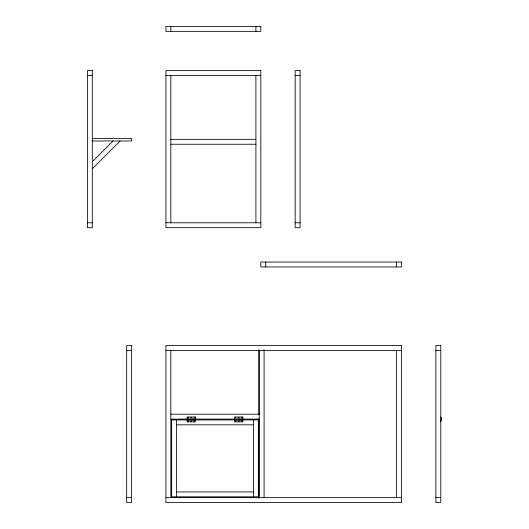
<?xml version="1.0" encoding="UTF-8"?>
<svg xmlns="http://www.w3.org/2000/svg" width="529" height="529" viewBox="0 0 529 529"><rect width="100%" height="100%" fill="white"/><g stroke="black" fill="none" stroke-linecap="round" stroke-linejoin="round"><path stroke-width="0.79" d="M440.935 419.437L441.464 419.437M92.304 161.801L113.127 140.978M92.304 168.738L120.07 140.978M441.093 419.041C440.895 421.223 442.383 417.467 440.789 416.984M87.391 75.535L92.304 75.535M165.927 75.535L260.817 75.535M295.175 75.535L300.082 75.535M92.304 138.519L131.569 138.519L131.569 140.978L92.304 140.978M170.834 139.339L255.91 139.339M170.834 144.245L255.91 144.245M87.391 222.782L92.304 222.782M165.927 222.782L260.817 222.782M295.175 222.782L300.082 222.782M126.662 350.396L131.569 350.396M165.927 350.396L401.524 350.396M435.883 350.396L440.789 350.396M170.834 414.2L259.184 414.2M170.834 419.107L259.184 419.107M187.193 419.173L195.373 419.173M234.645 419.173L242.824 419.173M187.193 419.437L195.373 419.437M234.645 419.437L242.824 419.437M187.193 419.702L195.373 419.702M234.645 419.702L242.824 419.702M187.193 419.814L195.373 419.814M234.645 419.814L242.824 419.814M440.789 421.891L441.041 419.814M176.56 424.833L253.457 424.833M176.56 491.917L253.457 491.917M126.662 497.644L131.569 497.644M165.927 497.644L401.524 497.644M435.883 497.644L440.789 497.644M441.199 419.173L441.199 419.702M396.611 262.047L396.611 266.953M396.611 350.396L396.611 497.644M265.73 262.047L265.73 266.953M264.09 349.576L264.09 497.644M259.184 350.396L259.184 497.644M258.866 349.596L258.866 414.564M258.866 418.67L258.866 498.437M255.91 26.45L255.91 31.356M255.91 75.535L255.91 222.782M253.457 419.927L253.457 496.824M243.076 419.028L243.076 419.847M241.184 419.028L241.184 419.847M239.551 419.028L239.551 419.847M237.911 419.028L237.911 419.847M236.278 419.028L236.278 419.847M234.387 419.028L234.387 419.847M195.631 419.028L195.631 419.847M193.74 419.028L193.74 419.847M192.106 419.028L192.106 419.847M190.466 419.028L190.466 419.847M188.833 419.028L188.833 419.847M186.942 419.028L186.942 419.847M176.56 419.927L176.56 496.824M170.834 26.45L170.834 31.356M170.834 75.535L170.834 222.782M170.834 350.396L170.834 497.644M187.96 417.533L188.43 417.725L187.987 417.467M187.96 421.21L188.456 421.342L187.96 421.21M191.035 417.533L191.531 417.665L191.035 417.533M191.035 421.21L191.531 421.342L191.035 421.21M194.103 417.533L194.599 417.665L194.103 417.533M194.103 421.21L194.599 421.342L194.103 421.21M235.412 417.533L235.874 417.725L235.431 417.467M235.412 421.21L235.901 421.342L235.412 421.21M238.486 417.533L238.976 417.665L238.486 417.533M238.486 421.21L238.976 421.342L238.486 421.21M241.555 417.533L242.044 417.665L241.555 417.533M241.555 421.21L242.044 421.342L241.555 421.21M260.817 26.45L165.927 26.45L165.927 31.356L260.817 31.356L260.817 26.45M92.304 70.621L87.391 70.621L87.391 227.688L92.304 227.688L92.304 70.621M260.817 70.621L165.927 70.621L165.927 227.688L260.817 227.688L260.817 70.621M300.082 70.621L295.175 70.621L295.175 227.688L300.082 227.688L300.082 70.621M401.524 262.047L260.817 262.047L260.817 266.953L401.524 266.953L401.524 262.047M131.569 345.483L126.662 345.483L126.662 502.55L131.569 502.55L131.569 345.483M401.524 345.483L165.927 345.483L165.927 502.55L401.524 502.55L401.524 345.483M440.789 345.483L435.883 345.483L435.883 502.55L440.789 502.55L440.789 345.483M195.373 416.984L187.193 416.984L187.193 421.891L195.373 421.891L195.373 416.984M242.824 416.984L234.645 416.984L234.645 421.891L242.824 421.891L242.824 416.984M258.364 419.927L171.654 419.927L171.654 496.824L258.364 496.824L258.364 419.927"/></g></svg>
